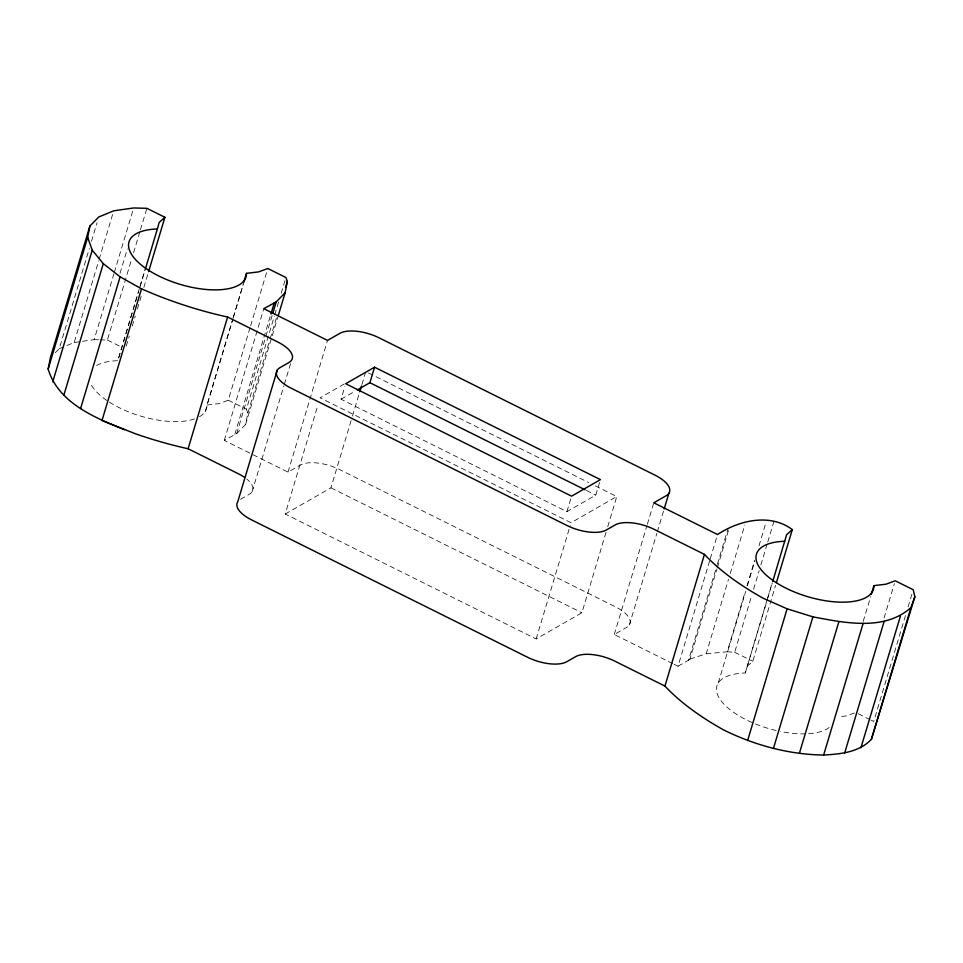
<?xml version="1.0" encoding="UTF-8"?>
<svg xmlns="http://www.w3.org/2000/svg" width="963" height="963" viewBox="0 0 963 963"><rect width="100%" height="100%" fill="white"/><g stroke="black" fill="none" stroke-linecap="round" stroke-linejoin="round"><path stroke-width="0.72" stroke-dasharray="4.82 3.61" d="M672.704 663.591L614.274 634.509L626.588 627.455A29.793 12.688 16.7 0 0 615.562 606.907L339.494 469.499A29.793 12.688 16.7 0 0 300.324 465.069L288.021 472.123L224.283 440.392L236.717 433.579L245.589 424.514L247.828 413.187L269.724 340.18M118.581 358.067L139.43 288.286M776.154 730.532A61.09 26.013 16.7 0 1 718.639 696.995A61.09 26.013 16.7 0 1 745.29 672.981L767.294 599.142M55.312 352.699L59.261 348.678L89.33 248.466M91.473 241.304L97.058 222.694M59.261 348.678L74.187 342.515L98.671 260.913M99.105 259.48L112.84 213.666M74.187 342.515L94.145 339.662L113.911 273.805M114.332 272.385L132.798 210.825M120.026 273.323L127.333 248.984M100.032 339.831L107.375 340.035L131.859 258.433M133.58 252.703L140.02 231.228M140.454 229.796L146.894 208.321M139.864 286.854L145.016 269.676M118.714 357.827L138.467 291.97M140.189 286.24L145.341 269.062M126.249 346.126L129.247 336.111M132.256 326.084L135.265 316.069M137.408 308.906L141.272 296.026M143.86 287.431L148.146 273.119M199.437 416.738A61.09 26.013 16.7 0 0 206.973 405.038L232.733 319.15M233.166 317.718L243.049 284.783M205.155 411.586L233.07 318.536M233.491 317.104L244.229 281.304M206.973 405.038L219.07 403.617L228.279 400.211L250.187 327.203M250.621 325.771L267.798 268.508M224.283 440.392L263.79 308.69M234.828 434.349L270.483 315.527M236.717 433.579L265.487 337.652M265.92 336.219L272.36 314.757M247.828 413.187L246.42 409.239L274.335 316.177M274.768 314.745L278.632 301.864M281.208 293.282L285.072 280.389M270.158 338.747L276.598 317.272M245.589 424.514L277.801 317.152M252.101 491.768L283.892 385.838M284.314 384.406L290.766 362.931M288.021 472.123L327.528 340.408M606.016 532.407L581.905 612.745L536.174 638.938L285.204 514.025L317.922 404.99M599.588 482.451L595.784 495.126L566.942 511.654L341.058 399.224L344.862 386.548M285.204 514.025L330.935 487.832L352.025 417.533M352.458 416.1L359.777 391.712M361.932 384.538L365.374 373.054M566.942 511.654L571.167 497.57M536.174 638.938L570.18 525.605M607.737 526.665L616.777 496.535L595.303 485.846M614.274 634.509L646.919 525.714M647.353 524.281L653.793 502.806M629.381 624.951L656.862 533.321M657.296 531.889L663.736 510.414M674.04 664.253L678.024 666.24L709.803 560.297M710.237 558.865L717.531 534.525M678.024 666.24L688.569 660.185L716.917 565.702M717.351 564.27L728.088 528.482M688.569 660.185L689.893 659.137L716.954 568.94M717.375 567.508L728.546 530.288M689.893 659.137L706.192 653.769L728.522 579.329M730.243 573.599L744.844 524.919M706.192 653.769L727.197 651.782L745.242 591.655M746.963 585.937L754.691 560.165M758.988 545.852L765.862 522.945M718.254 682.96L745.747 591.33M747.457 585.612L754.763 561.273M727.197 651.782L734.685 652.264L751.862 595.002M753.584 589.272L759.169 570.662M760.878 564.932L767.33 543.457M767.752 542.025L774.192 520.55M767.716 597.722L772.446 581.965M745.29 672.981L772.338 582.784M747.107 666.432L752.813 661.28L775.576 585.408M863.173 621.412L870.805 596.458M884.058 618.017L894.374 583.662M905.509 615.526L873.718 721.468L871.154 720.18M908.085 606.931L912.382 592.618M344.212 383.996L320.065 397.815L571.047 522.728L616.777 496.535M341.058 399.224L354.853 391.327M240.521 499.316L249.321 494.284A29.793 12.688 16.7 0 0 246.829 479.129M854.398 712.981L846.489 715.906L838.424 716.857M94.145 339.662L98.563 339.783M368.492 372.958L588.598 482.511M586.371 490.444L595.784 495.126M107.375 340.035L121.531 347.077M228.279 400.211L246.42 409.239M734.685 652.264L752.813 661.28M858.286 713.776L869.866 719.542M330.935 487.832L581.905 612.745M829.179 727.486A61.09 26.013 16.7 0 1 806.994 733.794M805.55 733.854A61.09 26.013 16.7 0 1 780.343 731.447M194.562 418.905A61.09 26.013 16.7 0 1 109.06 401.956M106.809 400.452A61.09 26.013 16.7 0 1 90.028 382.13M96.541 365.519A61.09 26.013 16.7 0 1 117.859 360.692"/><path stroke-width="1.44" d="M124.552 429.715C94.639 417.749 58.141 402.606 48.15 369.058L50.377 357.73L89.896 226.028L98.78 216.976L113.706 210.813L133.664 207.96L146.894 208.321L164.902 217.289L148.579 271.686M48.15 369.058L87.669 237.355L89.896 226.028M278.235 315.72L285.108 292.812L287.335 281.485L285.927 277.525L267.798 268.508L258.578 271.903L246.48 273.336A61.09 26.013 16.7 0 1 158.654 275.936A61.09 26.013 16.7 0 1 157.366 228.977L159.184 222.441L164.902 217.289M772.771 581.351L786.615 534.73L792.332 529.578C770.039 512.966 739.103 520.249 717.531 534.525L653.793 502.806L666.107 495.752A29.793 12.688 16.7 0 0 655.081 475.204L379.013 337.796A29.793 12.688 16.7 0 0 339.843 333.354L327.528 340.408L263.79 308.69L276.225 301.864L285.108 292.812M52.724 381.902L92.243 250.187L87.669 237.355M63.787 395.36L103.306 263.657L92.243 250.187M80.591 408.541L120.11 276.826L103.306 263.657M145.341 269.062L157.366 228.977M120.11 276.826L141.501 288.816L101.994 420.53L135.446 433.771A197.415 84.058 16.7 0 0 188.098 448.746L238.294 473.736A29.793 12.688 16.7 0 1 244.313 477.239M188.098 448.746L227.617 317.044A197.415 84.058 16.7 0 1 141.501 288.816M243.904 281.918L246.48 273.336M270.904 314.094L274.347 302.647M272.794 313.324L276.225 301.864M285.626 287.203L287.335 281.485M277.248 370.129L237.741 501.831A29.793 12.688 16.7 0 0 251.548 519.876L527.616 657.284A29.793 12.688 16.7 0 0 566.786 661.713L575.585 656.67A29.793 12.688 16.7 0 1 614.755 661.112L664.939 686.089A197.415 84.058 16.7 0 0 723.707 729.978C754.763 745.278 788.914 754.559 823.63 755.04C840.482 754.077 859.165 752.368 871.407 739.307L914.85 596.771L913.237 589.753L895.229 580.797L886.008 584.192L873.91 585.624A61.09 26.013 16.7 0 1 786.085 588.224A61.09 26.013 16.7 0 1 784.797 541.266M359.777 391.712L361.498 385.97M357.369 389.883L369.912 382.708L374.559 367.204L600.431 479.634L571.589 496.162L345.705 383.731L374.559 367.204M664.169 508.982L668.888 493.237M664.939 686.089L704.459 554.387L654.262 529.397A29.793 12.688 16.7 0 0 615.092 524.967L606.305 529.999A29.793 12.688 16.7 0 1 567.135 525.569L291.067 388.161A29.793 12.688 16.7 0 1 280.04 367.613L288.828 362.582A29.793 12.688 16.7 0 0 277.801 342.021L227.617 317.044M776.443 582.543L792.332 529.578M747.613 740.535L787.12 608.821L763.226 598.264A197.415 84.058 16.7 0 1 704.459 554.387M773.397 748.552L812.916 616.85C844.599 622.82 884.443 631.331 910.926 607.605L914.85 596.771M799.326 753.511L838.845 621.797M871.334 594.219L873.91 585.624M823.63 755.04L863.149 623.338M844.647 753.066L884.154 621.352M860.946 747.697L900.453 615.983M871.407 739.307L910.926 607.605M787.12 608.821L812.916 616.85M369.912 382.708L585.023 489.77"/></g></svg>
